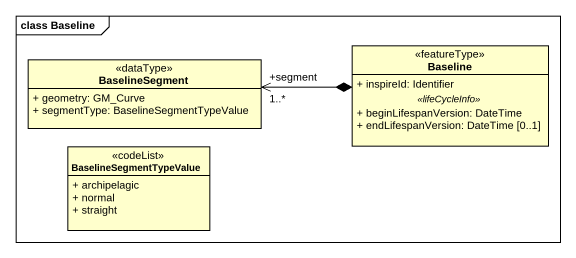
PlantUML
@startuml
mainframe class Baseline
hide circle
hide empty members
skinparam classAttributeIconSize 0
class Baseline <<featureType>> {
  + inspireId: Identifier
  .. <<lifeCycleInfo>> ..
  + beginLifespanVersion: DateTime
  + endLifespanVersion: DateTime [0..1]
}
class BaselineSegment <<dataType>> {
  + geometry: GM_Curve
  + segmentType: BaselineSegmentTypeValue
}
class BaselineSegmentTypeValue <<codeList>> {
  + archipelagic
  + normal
  + straight
}
BaselineSegment "+segment\n1..*" <-right-* Baseline
@enduml
